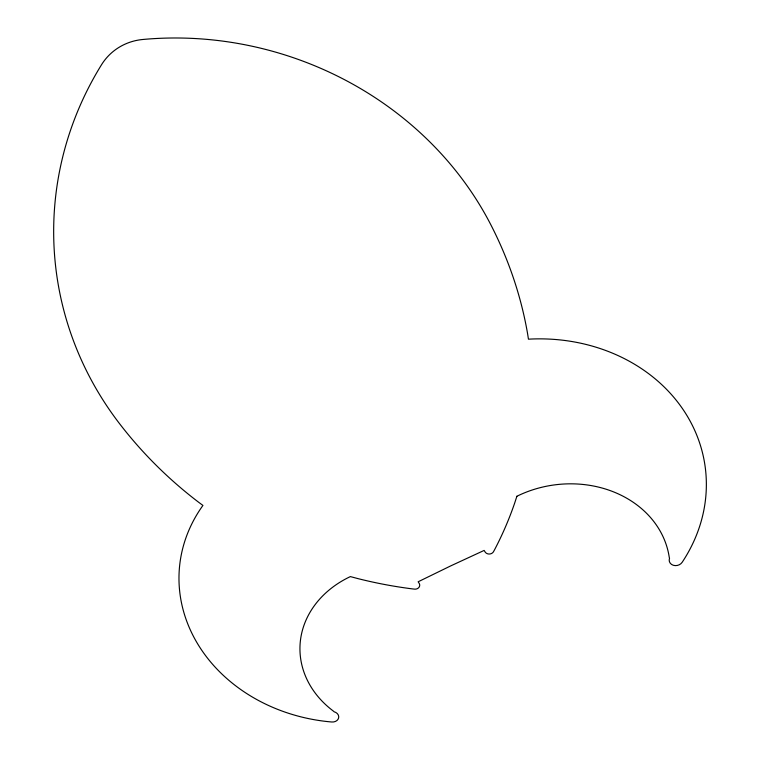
<?xml version="1.0" encoding="UTF-8"?>
<svg xmlns="http://www.w3.org/2000/svg" width="760" height="760" viewBox="0 0 760 760"><rect width="100%" height="100%" fill="white"/><g stroke="black" fill="none" stroke-linecap="round" stroke-linejoin="round"><path stroke-width="1.14" d="M516.885 496.27L514.748 502.863A422.437 374.632 20.5 0 1 494.56 549.765L493.553 551.617A4.731 4.056 -4.2 0 1 489.478 554.021A4.731 4.056 -4.2 0 1 485.184 552.083L484.148 550.42L450.737 565.886L418.152 581.78L419.206 583.395A4.655 3.961 0 0 1 418.855 587.489A4.655 3.961 0 0 1 414.438 589.123L412.148 588.857A454.556 432.563 -20.6 0 1 357.57 578.512L350.369 576.593A100.063 83.362 1 0 0 333.231 710.98L334.144 711.788A6.441 5.244 4 0 1 338.637 717.877A6.441 5.244 4 0 1 331.825 722A165.975 141.455 3.6 0 1 202.929 505.428L198.787 502.369A454.556 432.563 -20.6 0 1 119.738 423.909A345.562 327.769 -3.6 0 1 101.498 64.78A59.974 56.496 43.2 0 1 142.927 39.472A332.918 301.54 17 0 1 490.941 224.979A422.437 374.632 20.5 0 1 527.649 334.067L528.447 339.178A173.432 150.765 -7.6 0 1 682.461 408.614A173.432 150.765 -7.6 0 1 682.147 562.314A7.011 5.852 -12.2 0 1 673.293 565.269A7.011 5.852 -12.2 0 1 669.522 558.325L669.227 557.156A104.148 87.998 -7.4 0 0 516.885 496.27"/></g></svg>
